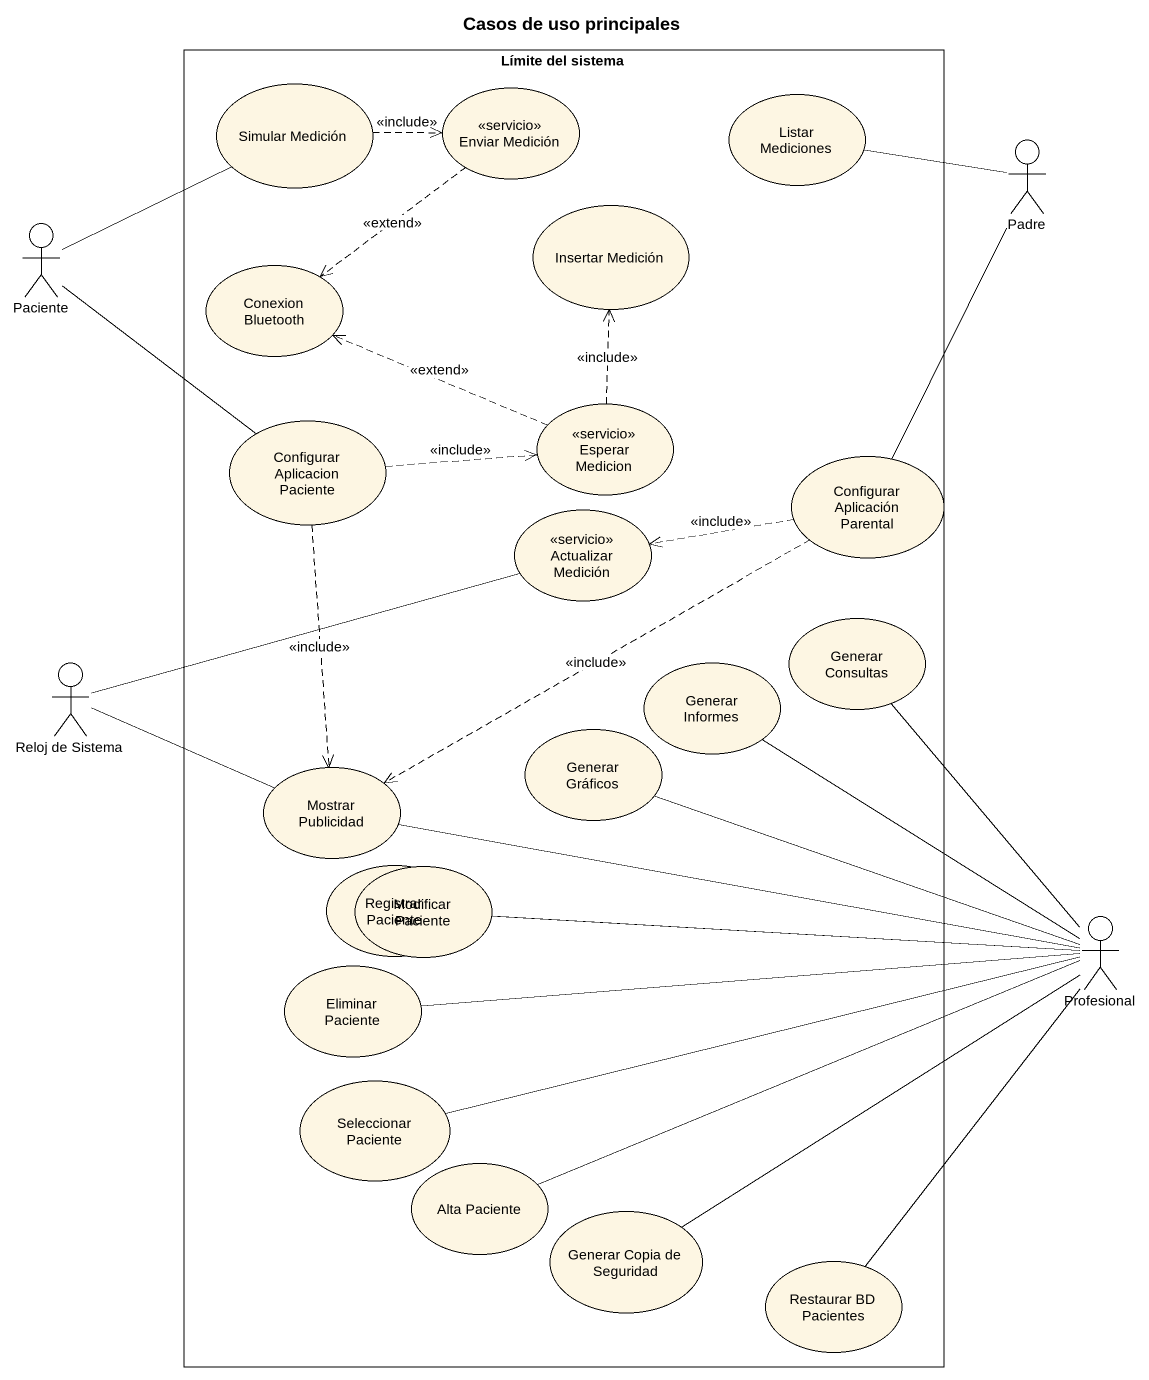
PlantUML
@startuml
title Casos de uso principales
rectangle "Límite del sistema" as Límite_del_sistema {
  usecase "Simular Medición" as Simular_Medición
  usecase "Enviar Medición" as Enviar_Medición <<servicio>>
  usecase "Listar Mediciones" as Listar_Mediciones
  usecase "Insertar Medición" as Insertar_Medición
  usecase "Conexion Bluetooth" as Conexion_Bluetooth
  usecase "Configurar Aplicacion Paciente" as Configurar_Aplicacion
  usecase "Esperar Medicion" as Esperar_Medicion <<servicio>>
  usecase "Actualizar Medición" as Actualizar_Medición <<servicio>>
  usecase "Configurar Aplicación Parental" as Configurar_Aplicación
  usecase "Generar Consultas" as Generar_Consultas
  usecase "Generar Informes" as Generar_Informes
  usecase "Generar Gráficos" as Generar_Gráficos
  usecase "Mostrar Publicidad" as Mostrar_Publicidad
  usecase "Registrar Paciente" as Registrar_Paciente
  usecase "Modificar Paciente" as Modificar_Paciente
  usecase "Eliminar Paciente" as Eliminar_Paciente
  usecase "Seleccionar Paciente" as Seleccionar_Paciente
  usecase "Alta Paciente" as Alta_Paciente
  usecase "Generar Copia de Seguridad" as Generar_Copia_de_Seguridad
  usecase "Restaurar BD Pacientes" as Restaurar_BD_Pacientes
}
actor Padre
actor Paciente
actor "Reloj de Sistema" as Reloj_de_Sistema
actor Profesional
Simular_Medición .right.> Enviar_Medición : <<include>>
Enviar_Medición ..> Conexion_Bluetooth : <<extend>>
Padre -left- Listar_Mediciones
Padre -- Configurar_Aplicación
Paciente -up- Simular_Medición
Paciente -- Configurar_Aplicacion
Configurar_Aplicacion .right.> Esperar_Medicion : <<include>>
Configurar_Aplicacion ..> Mostrar_Publicidad : <<include>>
Esperar_Medicion .up.> Insertar_Medición : <<include>>
Esperar_Medicion .left.> Conexion_Bluetooth : <<extend>>
Configurar_Aplicación .left.> Actualizar_Medición : <<include>>
Configurar_Aplicación .left.> Mostrar_Publicidad : <<include>>
Reloj_de_Sistema -right- Actualizar_Medición
Reloj_de_Sistema -right- Mostrar_Publicidad
Profesional -up- Generar_Consultas
Profesional -up- Generar_Informes
Profesional -left- Generar_Gráficos
Profesional -left- Mostrar_Publicidad
Profesional -left- Registrar_Paciente
Profesional -left- Modificar_Paciente
Profesional -left- Eliminar_Paciente
Profesional -left- Seleccionar_Paciente
Profesional -left- Alta_Paciente
Profesional -- Generar_Copia_de_Seguridad
Profesional -- Restaurar_BD_Pacientes
@enduml
